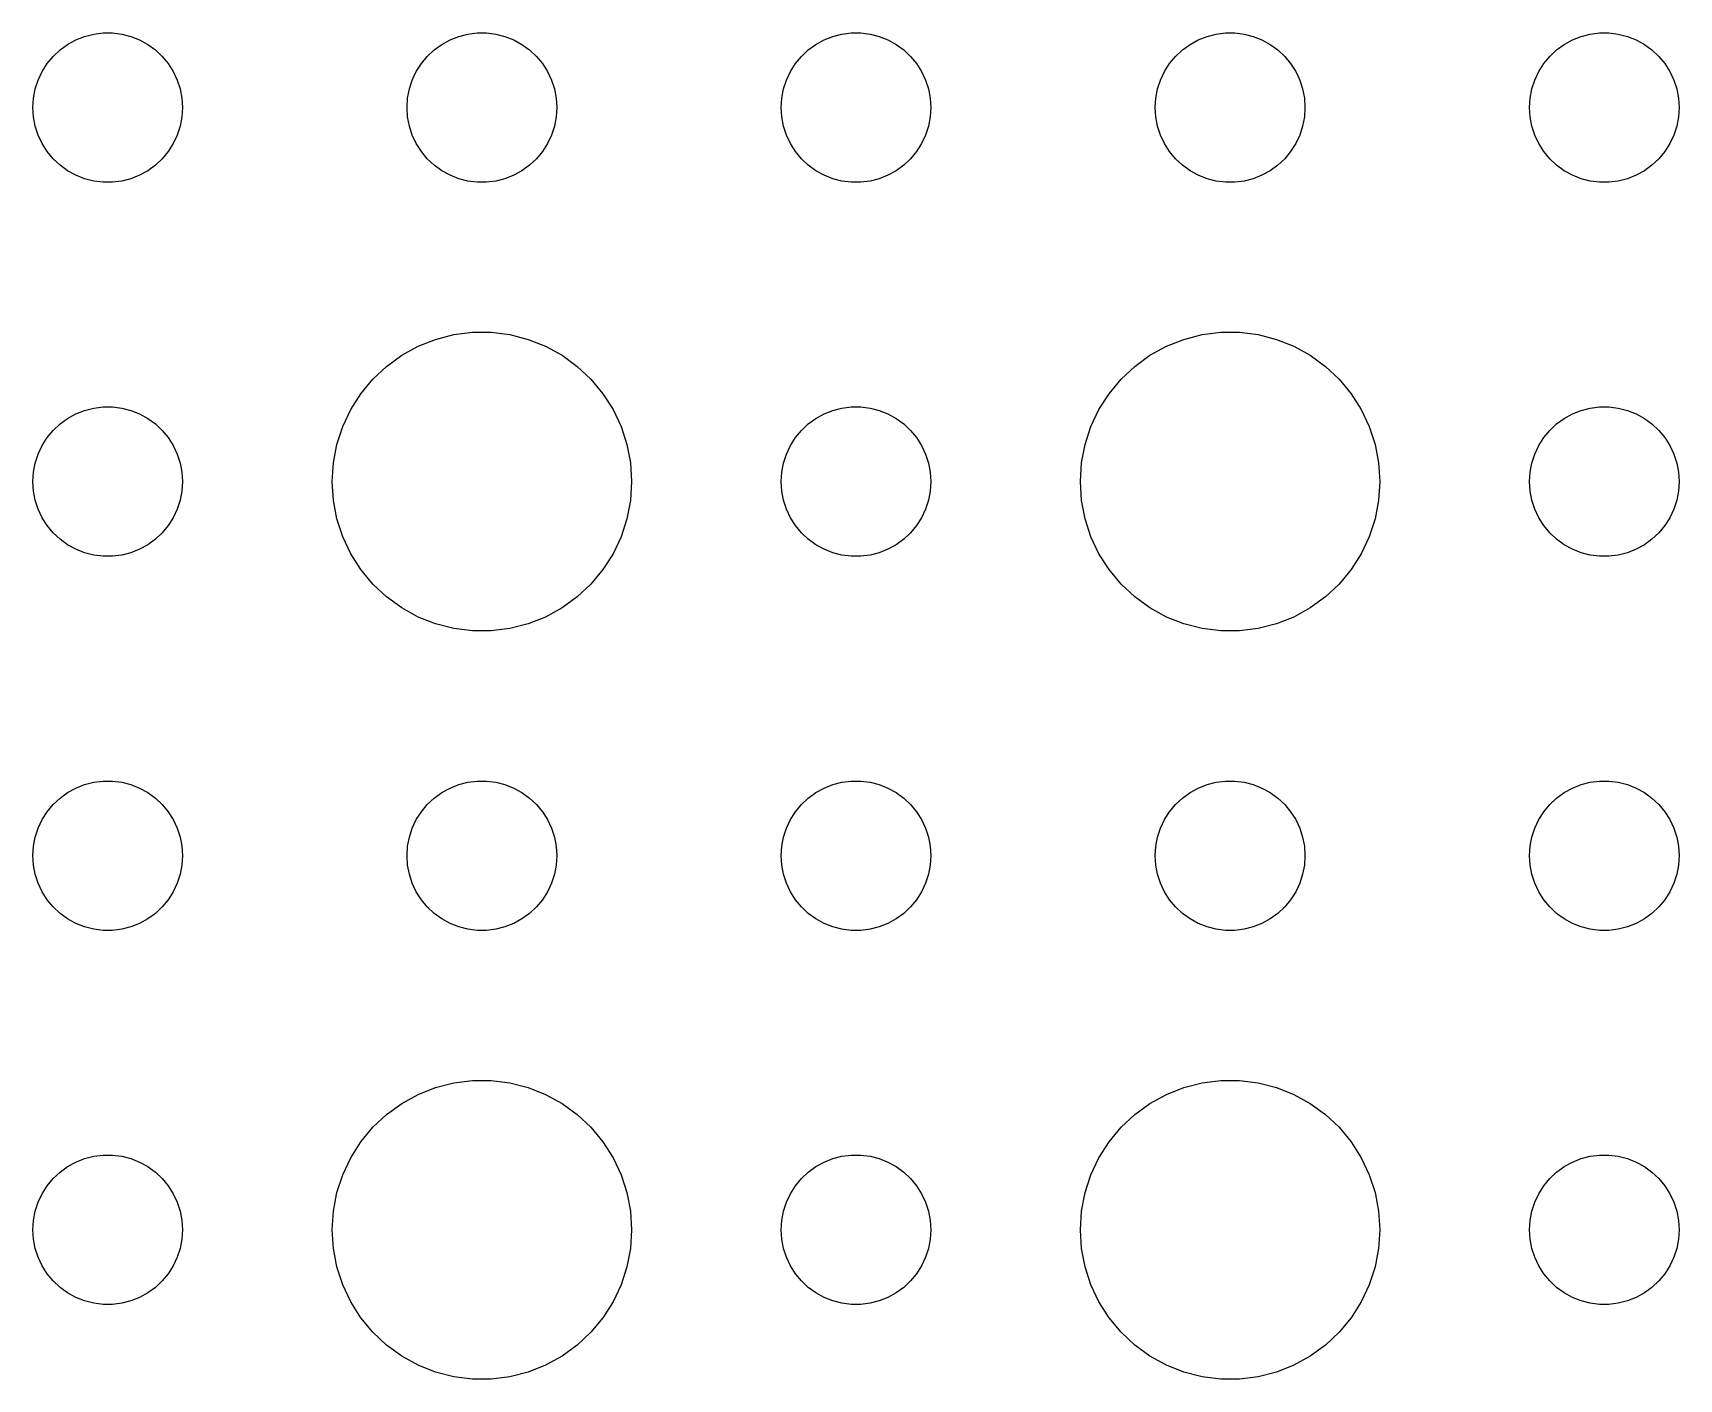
# Model space of a CAD drawing. Header units: metres. Extents: x -150 to 150, y -104 to 104.
# Drawn here: x -76.5 to -43.5, y 19.51 to 46.5 of the extents above; entities that cross this region are included whole.
import ezdxf

# ---------------------------------------------------------------- set-up
doc = ezdxf.new("R2010")
doc.units = ezdxf.units.M

msp = doc.modelspace()

# ---------------------------------------------------------------- linework, layer by layer
for p, q in [((-75.9561, 46.1558), (-75.8037, 46.2665)), ((-75.8037, 46.2665), (-75.6387, 46.3572)), ((-75.6387, 46.3572), (-75.4635, 46.4266)), ((-75.4635, 46.4266), (-75.2811, 46.4734)), ((-75.2811, 46.4734), (-75.0942, 46.497)), ((-75.0942, 46.497), (-74.9058, 46.497)), ((-74.9058, 46.497), (-74.7189, 46.4734)), ((-74.7189, 46.4734), (-74.5365, 46.4266)), ((-74.5365, 46.4266), (-74.3613, 46.3572)), ((-74.3613, 46.3572), (-74.1963, 46.2665)), ((-74.1963, 46.2665), (-74.0439, 46.1558)), ((-68.4561, 46.1558), (-68.3037, 46.2665)), ((-68.3037, 46.2665), (-68.1387, 46.3572)), ((-68.1387, 46.3572), (-67.9635, 46.4266)), ((-67.9635, 46.4266), (-67.7811, 46.4734)), ((-67.7811, 46.4734), (-67.5942, 46.497)), ((-67.5942, 46.497), (-67.4058, 46.497)), ((-67.4058, 46.497), (-67.2189, 46.4734)), ((-67.2189, 46.4734), (-67.0365, 46.4266)), ((-67.0365, 46.4266), (-66.8613, 46.3572)), ((-66.8613, 46.3572), (-66.6963, 46.2665)), ((-66.6963, 46.2665), (-66.5439, 46.1558)), ((-60.9561, 46.1558), (-60.8037, 46.2665)), ((-60.8037, 46.2665), (-60.6387, 46.3572)), ((-60.6387, 46.3572), (-60.4635, 46.4266)), ((-60.4635, 46.4266), (-60.2811, 46.4734)), ((-60.2811, 46.4734), (-60.0942, 46.497)), ((-60.0942, 46.497), (-59.9058, 46.497)), ((-59.9058, 46.497), (-59.7189, 46.4734)), ((-59.7189, 46.4734), (-59.5365, 46.4266)), ((-59.5365, 46.4266), (-59.3613, 46.3572)), ((-59.3613, 46.3572), (-59.1963, 46.2665)), ((-59.1963, 46.2665), (-59.0439, 46.1558)), ((-53.4561, 46.1558), (-53.3037, 46.2665)), ((-53.3037, 46.2665), (-53.1387, 46.3572)), ((-53.1387, 46.3572), (-52.9635, 46.4266)), ((-52.9635, 46.4266), (-52.7811, 46.4734)), ((-52.7811, 46.4734), (-52.5942, 46.497)), ((-52.5942, 46.497), (-52.4058, 46.497)), ((-52.4058, 46.497), (-52.2189, 46.4734)), ((-52.2189, 46.4734), (-52.0365, 46.4266)), ((-52.0365, 46.4266), (-51.8613, 46.3572)), ((-51.8613, 46.3572), (-51.6963, 46.2665)), ((-51.6963, 46.2665), (-51.5439, 46.1558)), ((-45.9561, 46.1558), (-45.8037, 46.2665)), ((-45.8037, 46.2665), (-45.6387, 46.3572)), ((-45.6387, 46.3572), (-45.4635, 46.4266)), ((-45.4635, 46.4266), (-45.2811, 46.4734)), ((-45.2811, 46.4734), (-45.0942, 46.497)), ((-45.0942, 46.497), (-44.9058, 46.497)), ((-44.9058, 46.497), (-44.7189, 46.4734)), ((-44.7189, 46.4734), (-44.5365, 46.4266)), ((-44.5365, 46.4266), (-44.3613, 46.3572)), ((-44.3613, 46.3572), (-44.1963, 46.2665)), ((-44.1963, 46.2665), (-44.0439, 46.1558)), ((-76.3145, 45.7226), (-76.2135, 45.8817)), ((-76.2135, 45.8817), (-76.0934, 46.0268)), ((-76.0934, 46.0268), (-75.9561, 46.1558)), ((-74.0439, 46.1558), (-73.9065, 46.0268)), ((-73.9065, 46.0268), (-73.7865, 45.8817)), ((-73.7865, 45.8817), (-73.6855, 45.7226)), ((-68.8145, 45.7226), (-68.7135, 45.8817)), ((-68.7135, 45.8817), (-68.5934, 46.0268)), ((-68.5934, 46.0268), (-68.4561, 46.1558)), ((-66.5439, 46.1558), (-66.4065, 46.0268)), ((-66.4065, 46.0268), (-66.2865, 45.8817)), ((-66.2865, 45.8817), (-66.1855, 45.7226)), ((-61.3145, 45.7226), (-61.2135, 45.8817)), ((-61.2135, 45.8817), (-61.0934, 46.0268)), ((-61.0934, 46.0268), (-60.9561, 46.1558)), ((-59.0439, 46.1558), (-58.9065, 46.0268)), ((-58.9065, 46.0268), (-58.7865, 45.8817)), ((-58.7865, 45.8817), (-58.6855, 45.7226)), ((-53.8145, 45.7226), (-53.7135, 45.8817)), ((-53.7135, 45.8817), (-53.5934, 46.0268)), ((-53.5934, 46.0268), (-53.4561, 46.1558)), ((-51.5439, 46.1558), (-51.4065, 46.0268)), ((-51.4065, 46.0268), (-51.2865, 45.8817)), ((-51.2865, 45.8817), (-51.1855, 45.7226)), ((-46.3145, 45.7226), (-46.2135, 45.8817)), ((-46.2135, 45.8817), (-46.0934, 46.0268)), ((-46.0934, 46.0268), (-45.9561, 46.1558)), ((-44.0439, 46.1558), (-43.9065, 46.0268)), ((-43.9065, 46.0268), (-43.7865, 45.8817)), ((-43.7865, 45.8817), (-43.6855, 45.7226)), ((-76.4529, 45.373), (-76.3947, 45.5522)), ((-76.3947, 45.5522), (-76.3145, 45.7226)), ((-73.6855, 45.7226), (-73.6053, 45.5522)), ((-73.6053, 45.5522), (-73.5471, 45.373)), ((-68.9529, 45.373), (-68.8947, 45.5522)), ((-68.8947, 45.5522), (-68.8145, 45.7226)), ((-66.1855, 45.7226), (-66.1053, 45.5522)), ((-66.1053, 45.5522), (-66.0471, 45.373)), ((-61.4529, 45.373), (-61.3947, 45.5522)), ((-61.3947, 45.5522), (-61.3145, 45.7226)), ((-58.6855, 45.7226), (-58.6053, 45.5522)), ((-58.6053, 45.5522), (-58.5471, 45.373)), ((-53.9529, 45.373), (-53.8947, 45.5522)), ((-53.8947, 45.5522), (-53.8145, 45.7226)), ((-51.1855, 45.7226), (-51.1053, 45.5522)), ((-51.1053, 45.5522), (-51.0471, 45.373)), ((-46.4529, 45.373), (-46.3947, 45.5522)), ((-46.3947, 45.5522), (-46.3145, 45.7226)), ((-43.6855, 45.7226), (-43.6053, 45.5522)), ((-43.6053, 45.5522), (-43.5471, 45.373)), ((-76.4882, 45.188), (-76.4529, 45.373)), ((-73.5471, 45.373), (-73.5118, 45.188)), ((-68.9882, 45.188), (-68.9529, 45.373)), ((-66.0471, 45.373), (-66.0118, 45.188)), ((-61.4882, 45.188), (-61.4529, 45.373)), ((-58.5471, 45.373), (-58.5118, 45.188)), ((-53.9882, 45.188), (-53.9529, 45.373)), ((-51.0471, 45.373), (-51.0118, 45.188)), ((-46.4882, 45.188), (-46.4529, 45.373)), ((-43.5471, 45.373), (-43.5118, 45.188)), ((-76.5, 45), (-76.4882, 45.188)), ((-76.4882, 44.812), (-76.5, 45)), ((-73.5118, 45.188), (-73.5, 45)), ((-73.5, 45), (-73.5118, 44.812)), ((-69, 45), (-68.9882, 45.188)), ((-68.9882, 44.812), (-69, 45)), ((-66.0118, 45.188), (-66, 45)), ((-66, 45), (-66.0118, 44.812)), ((-61.5, 45), (-61.4882, 45.188)), ((-61.4882, 44.812), (-61.5, 45)), ((-58.5118, 45.188), (-58.5, 45)), ((-58.5, 45), (-58.5118, 44.812)), ((-54, 45), (-53.9882, 45.188)), ((-53.9882, 44.812), (-54, 45)), ((-51.0118, 45.188), (-51, 45)), ((-51, 45), (-51.0118, 44.812)), ((-46.5, 45), (-46.4882, 45.188)), ((-46.4882, 44.812), (-46.5, 45)), ((-43.5118, 45.188), (-43.5, 45)), ((-43.5, 45), (-43.5118, 44.812)), ((-76.4529, 44.627), (-76.4882, 44.812)), ((-76.3947, 44.4478), (-76.4529, 44.627)), ((-73.5471, 44.627), (-73.6053, 44.4478)), ((-73.5118, 44.812), (-73.5471, 44.627)), ((-68.9529, 44.627), (-68.9882, 44.812)), ((-68.8947, 44.4478), (-68.9529, 44.627)), ((-66.0471, 44.627), (-66.1053, 44.4478)), ((-66.0118, 44.812), (-66.0471, 44.627)), ((-61.4529, 44.627), (-61.4882, 44.812)), ((-61.3947, 44.4478), (-61.4529, 44.627)), ((-58.5471, 44.627), (-58.6053, 44.4478)), ((-58.5118, 44.812), (-58.5471, 44.627)), ((-53.9529, 44.627), (-53.9882, 44.812)), ((-53.8947, 44.4478), (-53.9529, 44.627)), ((-51.0471, 44.627), (-51.1053, 44.4478)), ((-51.0118, 44.812), (-51.0471, 44.627)), ((-46.4529, 44.627), (-46.4882, 44.812)), ((-46.3947, 44.4478), (-46.4529, 44.627)), ((-43.5471, 44.627), (-43.6053, 44.4478)), ((-43.5118, 44.812), (-43.5471, 44.627)), ((-76.3145, 44.2774), (-76.3947, 44.4478)), ((-76.2135, 44.1183), (-76.3145, 44.2774)), ((-73.6855, 44.2774), (-73.7865, 44.1183)), ((-73.6053, 44.4478), (-73.6855, 44.2774)), ((-68.8145, 44.2774), (-68.8947, 44.4478)), ((-68.7135, 44.1183), (-68.8145, 44.2774)), ((-66.1855, 44.2774), (-66.2865, 44.1183)), ((-66.1053, 44.4478), (-66.1855, 44.2774)), ((-61.3145, 44.2774), (-61.3947, 44.4478)), ((-61.2135, 44.1183), (-61.3145, 44.2774)), ((-58.6855, 44.2774), (-58.7865, 44.1183)), ((-58.6053, 44.4478), (-58.6855, 44.2774)), ((-53.8145, 44.2774), (-53.8947, 44.4478)), ((-53.7135, 44.1183), (-53.8145, 44.2774)), ((-51.1855, 44.2774), (-51.2865, 44.1183)), ((-51.1053, 44.4478), (-51.1855, 44.2774)), ((-46.3145, 44.2774), (-46.3947, 44.4478)), ((-46.2135, 44.1183), (-46.3145, 44.2774)), ((-43.6855, 44.2774), (-43.7865, 44.1183)), ((-43.6053, 44.4478), (-43.6855, 44.2774)), ((-76.0934, 43.9732), (-76.2135, 44.1183)), ((-75.9561, 43.8442), (-76.0934, 43.9732)), ((-73.9065, 43.9732), (-74.0439, 43.8442)), ((-73.7865, 44.1183), (-73.9065, 43.9732)), ((-68.5934, 43.9732), (-68.7135, 44.1183)), ((-68.4561, 43.8442), (-68.5934, 43.9732)), ((-66.4065, 43.9732), (-66.5439, 43.8442)), ((-66.2865, 44.1183), (-66.4065, 43.9732)), ((-61.0934, 43.9732), (-61.2135, 44.1183)), ((-60.9561, 43.8442), (-61.0934, 43.9732)), ((-58.9065, 43.9732), (-59.0439, 43.8442)), ((-58.7865, 44.1183), (-58.9065, 43.9732)), ((-53.5934, 43.9732), (-53.7135, 44.1183)), ((-53.4561, 43.8442), (-53.5934, 43.9732)), ((-51.4065, 43.9732), (-51.5439, 43.8442)), ((-51.2865, 44.1183), (-51.4065, 43.9732)), ((-46.0934, 43.9732), (-46.2135, 44.1183)), ((-45.9561, 43.8442), (-46.0934, 43.9732)), ((-43.9065, 43.9732), (-44.0439, 43.8442)), ((-43.7865, 44.1183), (-43.9065, 43.9732)), ((-75.8037, 43.7335), (-75.9561, 43.8442)), ((-75.6387, 43.6428), (-75.8037, 43.7335)), ((-75.4635, 43.5734), (-75.6387, 43.6428)), ((-75.2811, 43.5266), (-75.4635, 43.5734)), ((-74.5365, 43.5734), (-74.7189, 43.5266)), ((-74.3613, 43.6428), (-74.5365, 43.5734)), ((-74.1963, 43.7335), (-74.3613, 43.6428)), ((-74.0439, 43.8442), (-74.1963, 43.7335)), ((-68.3037, 43.7335), (-68.4561, 43.8442)), ((-68.1387, 43.6428), (-68.3037, 43.7335)), ((-67.9635, 43.5734), (-68.1387, 43.6428)), ((-67.7811, 43.5266), (-67.9635, 43.5734)), ((-67.0365, 43.5734), (-67.2189, 43.5266)), ((-66.8613, 43.6428), (-67.0365, 43.5734)), ((-66.6963, 43.7335), (-66.8613, 43.6428)), ((-66.5439, 43.8442), (-66.6963, 43.7335)), ((-60.8037, 43.7335), (-60.9561, 43.8442)), ((-60.6387, 43.6428), (-60.8037, 43.7335)), ((-60.4635, 43.5734), (-60.6387, 43.6428)), ((-60.2811, 43.5266), (-60.4635, 43.5734)), ((-59.5365, 43.5734), (-59.7189, 43.5266)), ((-59.3613, 43.6428), (-59.5365, 43.5734)), ((-59.1963, 43.7335), (-59.3613, 43.6428)), ((-59.0439, 43.8442), (-59.1963, 43.7335)), ((-53.3037, 43.7335), (-53.4561, 43.8442)), ((-53.1387, 43.6428), (-53.3037, 43.7335)), ((-52.9635, 43.5734), (-53.1387, 43.6428)), ((-52.7811, 43.5266), (-52.9635, 43.5734)), ((-52.0365, 43.5734), (-52.2189, 43.5266)), ((-51.8613, 43.6428), (-52.0365, 43.5734)), ((-51.6963, 43.7335), (-51.8613, 43.6428)), ((-51.5439, 43.8442), (-51.6963, 43.7335)), ((-45.8037, 43.7335), (-45.9561, 43.8442)), ((-45.6387, 43.6428), (-45.8037, 43.7335)), ((-45.4635, 43.5734), (-45.6387, 43.6428)), ((-45.2811, 43.5266), (-45.4635, 43.5734)), ((-44.5365, 43.5734), (-44.7189, 43.5266)), ((-44.3613, 43.6428), (-44.5365, 43.5734)), ((-44.1963, 43.7335), (-44.3613, 43.6428)), ((-44.0439, 43.8442), (-44.1963, 43.7335)), ((-75.0942, 43.503), (-75.2811, 43.5266)), ((-74.9058, 43.503), (-75.0942, 43.503)), ((-74.7189, 43.5266), (-74.9058, 43.503)), ((-67.5942, 43.503), (-67.7811, 43.5266)), ((-67.4058, 43.503), (-67.5942, 43.503)), ((-67.2189, 43.5266), (-67.4058, 43.503)), ((-60.0942, 43.503), (-60.2811, 43.5266)), ((-59.9058, 43.503), (-60.0942, 43.503)), ((-59.7189, 43.5266), (-59.9058, 43.503)), ((-52.5942, 43.503), (-52.7811, 43.5266)), ((-52.4058, 43.503), (-52.5942, 43.503)), ((-52.2189, 43.5266), (-52.4058, 43.503)), ((-45.0942, 43.503), (-45.2811, 43.5266)), ((-44.9058, 43.503), (-45.0942, 43.503)), ((-44.7189, 43.5266), (-44.9058, 43.503)), ((-68.7773, 40.2145), (-68.427, 40.3532)), ((-68.427, 40.3532), (-68.0621, 40.4469)), ((-68.0621, 40.4469), (-67.6884, 40.4941)), ((-67.6884, 40.4941), (-67.3116, 40.4941)), ((-67.3116, 40.4941), (-66.9379, 40.4469)), ((-66.9379, 40.4469), (-66.573, 40.3532)), ((-66.573, 40.3532), (-66.2227, 40.2145)), ((-53.7773, 40.2145), (-53.427, 40.3532)), ((-53.427, 40.3532), (-53.0621, 40.4469)), ((-53.0621, 40.4469), (-52.6884, 40.4941)), ((-52.6884, 40.4941), (-52.3116, 40.4941)), ((-52.3116, 40.4941), (-51.9379, 40.4469)), ((-51.9379, 40.4469), (-51.5729, 40.3532)), ((-51.5729, 40.3532), (-51.2227, 40.2145)), ((-69.4123, 39.8115), (-69.1075, 40.033)), ((-69.1075, 40.033), (-68.7773, 40.2145)), ((-66.2227, 40.2145), (-65.8925, 40.033)), ((-65.8925, 40.033), (-65.5877, 39.8115)), ((-54.4123, 39.8115), (-54.1075, 40.033)), ((-54.1075, 40.033), (-53.7773, 40.2145)), ((-51.2227, 40.2145), (-50.8925, 40.033)), ((-50.8925, 40.033), (-50.5877, 39.8115)), ((-69.6869, 39.5536), (-69.4123, 39.8115)), ((-65.5877, 39.8115), (-65.3131, 39.5536)), ((-54.6869, 39.5536), (-54.4123, 39.8115)), ((-50.5877, 39.8115), (-50.3131, 39.5536)), ((-69.927, 39.2634), (-69.6869, 39.5536)), ((-65.3131, 39.5536), (-65.073, 39.2634)), ((-54.927, 39.2634), (-54.6869, 39.5536)), ((-50.3131, 39.5536), (-50.0729, 39.2634)), ((-75.4635, 38.9266), (-75.2811, 38.9734)), ((-75.2811, 38.9734), (-75.0942, 38.997)), ((-75.0942, 38.997), (-74.9058, 38.997)), ((-74.9058, 38.997), (-74.7189, 38.9734)), ((-74.7189, 38.9734), (-74.5365, 38.9266)), ((-70.2893, 38.6044), (-70.1289, 38.9453)), ((-70.1289, 38.9453), (-69.927, 39.2634)), ((-65.073, 39.2634), (-64.8711, 38.9453)), ((-64.8711, 38.9453), (-64.7107, 38.6044)), ((-60.4635, 38.9266), (-60.2811, 38.9734)), ((-60.2811, 38.9734), (-60.0942, 38.997)), ((-60.0942, 38.997), (-59.9058, 38.997)), ((-59.9058, 38.997), (-59.7189, 38.9734)), ((-59.7189, 38.9734), (-59.5365, 38.9266)), ((-55.2893, 38.6044), (-55.1289, 38.9453)), ((-55.1289, 38.9453), (-54.927, 39.2634)), ((-50.0729, 39.2634), (-49.8711, 38.9453)), ((-49.8711, 38.9453), (-49.7107, 38.6044)), ((-45.4635, 38.9266), (-45.2811, 38.9734)), ((-45.2811, 38.9734), (-45.0942, 38.997)), ((-45.0942, 38.997), (-44.9058, 38.997)), ((-44.9058, 38.997), (-44.7189, 38.9734)), ((-44.7189, 38.9734), (-44.5365, 38.9266)), ((-76.0934, 38.5268), (-75.9561, 38.6558)), ((-75.9561, 38.6558), (-75.8037, 38.7665)), ((-75.8037, 38.7665), (-75.6387, 38.8572)), ((-75.6387, 38.8572), (-75.4635, 38.9266)), ((-74.5365, 38.9266), (-74.3613, 38.8572)), ((-74.3613, 38.8572), (-74.1963, 38.7665)), ((-74.1963, 38.7665), (-74.0439, 38.6558)), ((-74.0439, 38.6558), (-73.9065, 38.5268)), ((-61.0934, 38.5268), (-60.9561, 38.6558)), ((-60.9561, 38.6558), (-60.8037, 38.7665)), ((-60.8037, 38.7665), (-60.6387, 38.8572)), ((-60.6387, 38.8572), (-60.4635, 38.9266)), ((-59.5365, 38.9266), (-59.3613, 38.8572)), ((-59.3613, 38.8572), (-59.1963, 38.7665)), ((-59.1963, 38.7665), (-59.0439, 38.6558)), ((-59.0439, 38.6558), (-58.9065, 38.5268)), ((-46.0934, 38.5268), (-45.9561, 38.6558)), ((-45.9561, 38.6558), (-45.8037, 38.7665)), ((-45.8037, 38.7665), (-45.6387, 38.8572)), ((-45.6387, 38.8572), (-45.4635, 38.9266)), ((-44.5365, 38.9266), (-44.3613, 38.8572)), ((-44.3613, 38.8572), (-44.1963, 38.7665)), ((-44.1963, 38.7665), (-44.0439, 38.6558)), ((-44.0439, 38.6558), (-43.9065, 38.5268)), ((-76.3145, 38.2226), (-76.2135, 38.3817)), ((-76.2135, 38.3817), (-76.0934, 38.5268)), ((-73.9065, 38.5268), (-73.7865, 38.3817)), ((-73.7865, 38.3817), (-73.6855, 38.2226)), ((-70.4057, 38.2461), (-70.2893, 38.6044)), ((-64.7107, 38.6044), (-64.5943, 38.2461)), ((-61.3145, 38.2226), (-61.2135, 38.3817)), ((-61.2135, 38.3817), (-61.0934, 38.5268)), ((-58.9065, 38.5268), (-58.7865, 38.3817)), ((-58.7865, 38.3817), (-58.6855, 38.2226)), ((-55.4057, 38.2461), (-55.2893, 38.6044)), ((-49.7107, 38.6044), (-49.5942, 38.2461)), ((-46.3145, 38.2226), (-46.2135, 38.3817)), ((-46.2135, 38.3817), (-46.0934, 38.5268)), ((-43.9065, 38.5268), (-43.7865, 38.3817)), ((-43.7865, 38.3817), (-43.6855, 38.2226)), ((-76.4529, 37.873), (-76.3947, 38.0522)), ((-76.3947, 38.0522), (-76.3145, 38.2226)), ((-73.6855, 38.2226), (-73.6053, 38.0522)), ((-73.6053, 38.0522), (-73.5471, 37.873)), ((-70.4763, 37.876), (-70.4057, 38.2461)), ((-64.5943, 38.2461), (-64.5237, 37.876)), ((-61.4529, 37.873), (-61.3947, 38.0522)), ((-61.3947, 38.0522), (-61.3145, 38.2226)), ((-58.6855, 38.2226), (-58.6053, 38.0522)), ((-58.6053, 38.0522), (-58.5471, 37.873)), ((-55.4763, 37.876), (-55.4057, 38.2461)), ((-49.5942, 38.2461), (-49.5237, 37.876)), ((-46.4529, 37.873), (-46.3947, 38.0522)), ((-46.3947, 38.0522), (-46.3145, 38.2226)), ((-43.6855, 38.2226), (-43.6053, 38.0522)), ((-43.6053, 38.0522), (-43.5471, 37.873)), ((-76.5, 37.5), (-76.4882, 37.688)), ((-76.4882, 37.688), (-76.4529, 37.873)), ((-73.5471, 37.873), (-73.5118, 37.688)), ((-73.5118, 37.688), (-73.5, 37.5)), ((-70.5, 37.5), (-70.4763, 37.876)), ((-64.5237, 37.876), (-64.5, 37.5)), ((-61.5, 37.5), (-61.4882, 37.688)), ((-61.4882, 37.688), (-61.4529, 37.873)), ((-58.5471, 37.873), (-58.5118, 37.688)), ((-58.5118, 37.688), (-58.5, 37.5)), ((-55.5, 37.5), (-55.4763, 37.876)), ((-49.5237, 37.876), (-49.5, 37.5)), ((-46.5, 37.5), (-46.4882, 37.688)), ((-46.4882, 37.688), (-46.4529, 37.873)), ((-43.5471, 37.873), (-43.5118, 37.688)), ((-43.5118, 37.688), (-43.5, 37.5)), ((-76.4882, 37.312), (-76.5, 37.5)), ((-76.4529, 37.127), (-76.4882, 37.312)), ((-73.5118, 37.312), (-73.5471, 37.127)), ((-73.5, 37.5), (-73.5118, 37.312)), ((-70.4763, 37.124), (-70.5, 37.5)), ((-64.5, 37.5), (-64.5237, 37.124)), ((-61.4882, 37.312), (-61.5, 37.5)), ((-61.4529, 37.127), (-61.4882, 37.312)), ((-58.5118, 37.312), (-58.5471, 37.127)), ((-58.5, 37.5), (-58.5118, 37.312)), ((-55.4763, 37.124), (-55.5, 37.5)), ((-49.5, 37.5), (-49.5237, 37.124)), ((-46.4882, 37.312), (-46.5, 37.5)), ((-46.4529, 37.127), (-46.4882, 37.312)), ((-43.5118, 37.312), (-43.5471, 37.127)), ((-43.5, 37.5), (-43.5118, 37.312)), ((-76.3947, 36.9478), (-76.4529, 37.127)), ((-73.5471, 37.127), (-73.6053, 36.9478)), ((-70.4057, 36.7539), (-70.4763, 37.124)), ((-64.5237, 37.124), (-64.5943, 36.7539)), ((-61.3947, 36.9478), (-61.4529, 37.127)), ((-58.5471, 37.127), (-58.6053, 36.9478)), ((-55.4057, 36.7539), (-55.4763, 37.124)), ((-49.5237, 37.124), (-49.5942, 36.7539)), ((-46.3947, 36.9478), (-46.4529, 37.127)), ((-43.5471, 37.127), (-43.6053, 36.9478)), ((-76.3145, 36.7774), (-76.3947, 36.9478)), ((-76.2135, 36.6183), (-76.3145, 36.7774)), ((-73.6855, 36.7774), (-73.7865, 36.6183)), ((-73.6053, 36.9478), (-73.6855, 36.7774)), ((-70.2893, 36.3956), (-70.4057, 36.7539)), ((-64.5943, 36.7539), (-64.7107, 36.3956)), ((-61.3145, 36.7774), (-61.3947, 36.9478)), ((-61.2135, 36.6183), (-61.3145, 36.7774)), ((-58.6855, 36.7774), (-58.7865, 36.6183)), ((-58.6053, 36.9478), (-58.6855, 36.7774)), ((-55.2893, 36.3956), (-55.4057, 36.7539)), ((-49.5942, 36.7539), (-49.7107, 36.3956)), ((-46.3145, 36.7774), (-46.3947, 36.9478)), ((-46.2135, 36.6183), (-46.3145, 36.7774)), ((-43.6855, 36.7774), (-43.7865, 36.6183)), ((-43.6053, 36.9478), (-43.6855, 36.7774)), ((-76.0934, 36.4732), (-76.2135, 36.6183)), ((-75.9561, 36.3442), (-76.0934, 36.4732)), ((-75.8037, 36.2335), (-75.9561, 36.3442)), ((-74.0439, 36.3442), (-74.1963, 36.2335)), ((-73.9065, 36.4732), (-74.0439, 36.3442)), ((-73.7865, 36.6183), (-73.9065, 36.4732)), ((-70.1289, 36.0547), (-70.2893, 36.3956)), ((-64.7107, 36.3956), (-64.8711, 36.0547)), ((-61.0934, 36.4732), (-61.2135, 36.6183)), ((-60.9561, 36.3442), (-61.0934, 36.4732)), ((-60.8037, 36.2335), (-60.9561, 36.3442)), ((-59.0439, 36.3442), (-59.1963, 36.2335)), ((-58.9065, 36.4732), (-59.0439, 36.3442)), ((-58.7865, 36.6183), (-58.9065, 36.4732)), ((-55.1289, 36.0547), (-55.2893, 36.3956)), ((-49.7107, 36.3956), (-49.8711, 36.0547)), ((-46.0934, 36.4732), (-46.2135, 36.6183)), ((-45.9561, 36.3442), (-46.0934, 36.4732)), ((-45.8037, 36.2335), (-45.9561, 36.3442)), ((-44.0439, 36.3442), (-44.1963, 36.2335)), ((-43.9065, 36.4732), (-44.0439, 36.3442)), ((-43.7865, 36.6183), (-43.9065, 36.4732)), ((-75.6387, 36.1428), (-75.8037, 36.2335)), ((-75.4635, 36.0734), (-75.6387, 36.1428)), ((-75.2811, 36.0266), (-75.4635, 36.0734)), ((-75.0942, 36.003), (-75.2811, 36.0266)), ((-74.9058, 36.003), (-75.0942, 36.003)), ((-74.7189, 36.0266), (-74.9058, 36.003)), ((-74.5365, 36.0734), (-74.7189, 36.0266)), ((-74.3613, 36.1428), (-74.5365, 36.0734)), ((-74.1963, 36.2335), (-74.3613, 36.1428)), ((-69.927, 35.7366), (-70.1289, 36.0547)), ((-64.8711, 36.0547), (-65.073, 35.7366)), ((-60.6387, 36.1428), (-60.8037, 36.2335)), ((-60.4635, 36.0734), (-60.6387, 36.1428)), ((-60.2811, 36.0266), (-60.4635, 36.0734)), ((-60.0942, 36.003), (-60.2811, 36.0266)), ((-59.9058, 36.003), (-60.0942, 36.003)), ((-59.7189, 36.0266), (-59.9058, 36.003)), ((-59.5365, 36.0734), (-59.7189, 36.0266)), ((-59.3613, 36.1428), (-59.5365, 36.0734)), ((-59.1963, 36.2335), (-59.3613, 36.1428)), ((-54.927, 35.7366), (-55.1289, 36.0547)), ((-49.8711, 36.0547), (-50.0729, 35.7366)), ((-45.6387, 36.1428), (-45.8037, 36.2335)), ((-45.4635, 36.0734), (-45.6387, 36.1428)), ((-45.2811, 36.0266), (-45.4635, 36.0734)), ((-45.0942, 36.003), (-45.2811, 36.0266)), ((-44.9058, 36.003), (-45.0942, 36.003)), ((-44.7189, 36.0266), (-44.9058, 36.003)), ((-44.5365, 36.0734), (-44.7189, 36.0266)), ((-44.3613, 36.1428), (-44.5365, 36.0734)), ((-44.1963, 36.2335), (-44.3613, 36.1428)), ((-69.6869, 35.4464), (-69.927, 35.7366)), ((-65.073, 35.7366), (-65.3131, 35.4464)), ((-54.6869, 35.4464), (-54.927, 35.7366)), ((-50.0729, 35.7366), (-50.3131, 35.4464)), ((-69.4123, 35.1885), (-69.6869, 35.4464)), ((-65.3131, 35.4464), (-65.5877, 35.1885)), ((-54.4123, 35.1885), (-54.6869, 35.4464)), ((-50.3131, 35.4464), (-50.5877, 35.1885)), ((-69.1075, 34.967), (-69.4123, 35.1885)), ((-65.5877, 35.1885), (-65.8925, 34.967)), ((-54.1075, 34.967), (-54.4123, 35.1885)), ((-50.5877, 35.1885), (-50.8925, 34.967)), ((-68.7773, 34.7855), (-69.1075, 34.967)), ((-68.427, 34.6468), (-68.7773, 34.7855)), ((-66.2227, 34.7855), (-66.573, 34.6468)), ((-65.8925, 34.967), (-66.2227, 34.7855)), ((-53.7773, 34.7855), (-54.1075, 34.967)), ((-53.427, 34.6468), (-53.7773, 34.7855)), ((-51.2227, 34.7855), (-51.5729, 34.6468)), ((-50.8925, 34.967), (-51.2227, 34.7855)), ((-68.0621, 34.5531), (-68.427, 34.6468)), ((-67.6884, 34.5059), (-68.0621, 34.5531)), ((-67.3116, 34.5059), (-67.6884, 34.5059)), ((-66.9379, 34.5531), (-67.3116, 34.5059)), ((-66.573, 34.6468), (-66.9379, 34.5531)), ((-53.0621, 34.5531), (-53.427, 34.6468)), ((-52.6884, 34.5059), (-53.0621, 34.5531)), ((-52.3116, 34.5059), (-52.6884, 34.5059)), ((-51.9379, 34.5531), (-52.3116, 34.5059)), ((-51.5729, 34.6468), (-51.9379, 34.5531)), ((-75.8037, 31.2665), (-75.6387, 31.3572)), ((-75.6387, 31.3572), (-75.4635, 31.4266)), ((-75.4635, 31.4266), (-75.2811, 31.4734)), ((-75.2811, 31.4734), (-75.0942, 31.497)), ((-75.0942, 31.497), (-74.9058, 31.497)), ((-74.9058, 31.497), (-74.7189, 31.4734)), ((-74.7189, 31.4734), (-74.5365, 31.4266)), ((-74.5365, 31.4266), (-74.3613, 31.3572)), ((-74.3613, 31.3572), (-74.1963, 31.2665)), ((-68.3037, 31.2665), (-68.1387, 31.3572)), ((-68.1387, 31.3572), (-67.9635, 31.4266)), ((-67.9635, 31.4266), (-67.7811, 31.4734)), ((-67.7811, 31.4734), (-67.5942, 31.497)), ((-67.5942, 31.497), (-67.4058, 31.497)), ((-67.4058, 31.497), (-67.2189, 31.4734)), ((-67.2189, 31.4734), (-67.0365, 31.4266)), ((-67.0365, 31.4266), (-66.8613, 31.3572)), ((-66.8613, 31.3572), (-66.6963, 31.2665)), ((-60.8037, 31.2665), (-60.6387, 31.3572)), ((-60.6387, 31.3572), (-60.4635, 31.4266)), ((-60.4635, 31.4266), (-60.2811, 31.4734)), ((-60.2811, 31.4734), (-60.0942, 31.497)), ((-60.0942, 31.497), (-59.9058, 31.497)), ((-59.9058, 31.497), (-59.7189, 31.4734)), ((-59.7189, 31.4734), (-59.5365, 31.4266)), ((-59.5365, 31.4266), (-59.3613, 31.3572)), ((-59.3613, 31.3572), (-59.1963, 31.2665)), ((-53.3037, 31.2665), (-53.1387, 31.3572)), ((-53.1387, 31.3572), (-52.9635, 31.4266)), ((-52.9635, 31.4266), (-52.7811, 31.4734)), ((-52.7811, 31.4734), (-52.5942, 31.497)), ((-52.5942, 31.497), (-52.4058, 31.497)), ((-52.4058, 31.497), (-52.2189, 31.4734)), ((-52.2189, 31.4734), (-52.0365, 31.4266)), ((-52.0365, 31.4266), (-51.8613, 31.3572)), ((-51.8613, 31.3572), (-51.6963, 31.2665)), ((-45.8037, 31.2665), (-45.6387, 31.3572)), ((-45.6387, 31.3572), (-45.4635, 31.4266)), ((-45.4635, 31.4266), (-45.2811, 31.4734)), ((-45.2811, 31.4734), (-45.0942, 31.497)), ((-45.0942, 31.497), (-44.9058, 31.497)), ((-44.9058, 31.497), (-44.7189, 31.4734)), ((-44.7189, 31.4734), (-44.5365, 31.4266)), ((-44.5365, 31.4266), (-44.3613, 31.3572)), ((-44.3613, 31.3572), (-44.1963, 31.2665)), ((-76.2135, 30.8817), (-76.0934, 31.0268)), ((-76.0934, 31.0268), (-75.9561, 31.1558)), ((-75.9561, 31.1558), (-75.8037, 31.2665)), ((-74.1963, 31.2665), (-74.0439, 31.1558)), ((-74.0439, 31.1558), (-73.9065, 31.0268)), ((-73.9065, 31.0268), (-73.7865, 30.8817)), ((-68.7135, 30.8817), (-68.5934, 31.0268)), ((-68.5934, 31.0268), (-68.4561, 31.1558)), ((-68.4561, 31.1558), (-68.3037, 31.2665)), ((-66.6963, 31.2665), (-66.5439, 31.1558)), ((-66.5439, 31.1558), (-66.4065, 31.0268)), ((-66.4065, 31.0268), (-66.2865, 30.8817)), ((-61.2135, 30.8817), (-61.0934, 31.0268)), ((-61.0934, 31.0268), (-60.9561, 31.1558)), ((-60.9561, 31.1558), (-60.8037, 31.2665)), ((-59.1963, 31.2665), (-59.0439, 31.1558)), ((-59.0439, 31.1558), (-58.9065, 31.0268)), ((-58.9065, 31.0268), (-58.7865, 30.8817)), ((-53.7135, 30.8817), (-53.5934, 31.0268)), ((-53.5934, 31.0268), (-53.4561, 31.1558)), ((-53.4561, 31.1558), (-53.3037, 31.2665)), ((-51.6963, 31.2665), (-51.5439, 31.1558)), ((-51.5439, 31.1558), (-51.4065, 31.0268)), ((-51.4065, 31.0268), (-51.2865, 30.8817)), ((-46.2135, 30.8817), (-46.0934, 31.0268)), ((-46.0934, 31.0268), (-45.9561, 31.1558)), ((-45.9561, 31.1558), (-45.8037, 31.2665)), ((-44.1963, 31.2665), (-44.0439, 31.1558)), ((-44.0439, 31.1558), (-43.9065, 31.0268)), ((-43.9065, 31.0268), (-43.7865, 30.8817)), ((-76.3947, 30.5522), (-76.3145, 30.7226)), ((-76.3145, 30.7226), (-76.2135, 30.8817)), ((-73.7865, 30.8817), (-73.6855, 30.7226)), ((-73.6855, 30.7226), (-73.6053, 30.5522)), ((-68.8947, 30.5522), (-68.8145, 30.7226)), ((-68.8145, 30.7226), (-68.7135, 30.8817)), ((-66.2865, 30.8817), (-66.1855, 30.7226)), ((-66.1855, 30.7226), (-66.1053, 30.5522)), ((-61.3947, 30.5522), (-61.3145, 30.7226)), ((-61.3145, 30.7226), (-61.2135, 30.8817)), ((-58.7865, 30.8817), (-58.6855, 30.7226)), ((-58.6855, 30.7226), (-58.6053, 30.5522)), ((-53.8947, 30.5522), (-53.8145, 30.7226)), ((-53.8145, 30.7226), (-53.7135, 30.8817)), ((-51.2865, 30.8817), (-51.1855, 30.7226)), ((-51.1855, 30.7226), (-51.1053, 30.5522)), ((-46.3947, 30.5522), (-46.3145, 30.7226)), ((-46.3145, 30.7226), (-46.2135, 30.8817)), ((-43.7865, 30.8817), (-43.6855, 30.7226)), ((-43.6855, 30.7226), (-43.6053, 30.5522)), ((-76.4882, 30.188), (-76.4529, 30.373)), ((-76.4529, 30.373), (-76.3947, 30.5522)), ((-73.6053, 30.5522), (-73.5471, 30.373)), ((-73.5471, 30.373), (-73.5118, 30.188)), ((-68.9882, 30.188), (-68.9529, 30.373)), ((-68.9529, 30.373), (-68.8947, 30.5522)), ((-66.1053, 30.5522), (-66.0471, 30.373)), ((-66.0471, 30.373), (-66.0118, 30.188)), ((-61.4882, 30.188), (-61.4529, 30.373)), ((-61.4529, 30.373), (-61.3947, 30.5522)), ((-58.6053, 30.5522), (-58.5471, 30.373)), ((-58.5471, 30.373), (-58.5118, 30.188)), ((-53.9882, 30.188), (-53.9529, 30.373)), ((-53.9529, 30.373), (-53.8947, 30.5522)), ((-51.1053, 30.5522), (-51.0471, 30.373)), ((-51.0471, 30.373), (-51.0118, 30.188)), ((-46.4882, 30.188), (-46.4529, 30.373)), ((-46.4529, 30.373), (-46.3947, 30.5522)), ((-43.6053, 30.5522), (-43.5471, 30.373)), ((-43.5471, 30.373), (-43.5118, 30.188)), ((-76.5, 30), (-76.4882, 30.188)), ((-73.5118, 30.188), (-73.5, 30)), ((-69, 30), (-68.9882, 30.188)), ((-66.0118, 30.188), (-66, 30)), ((-61.5, 30), (-61.4882, 30.188)), ((-58.5118, 30.188), (-58.5, 30)), ((-54, 30), (-53.9882, 30.188)), ((-51.0118, 30.188), (-51, 30)), ((-46.5, 30), (-46.4882, 30.188)), ((-43.5118, 30.188), (-43.5, 30)), ((-76.4882, 29.812), (-76.5, 30)), ((-76.4529, 29.627), (-76.4882, 29.812)), ((-73.5118, 29.812), (-73.5471, 29.627)), ((-73.5, 30), (-73.5118, 29.812)), ((-68.9882, 29.812), (-69, 30)), ((-68.9529, 29.627), (-68.9882, 29.812)), ((-66.0118, 29.812), (-66.0471, 29.627)), ((-66, 30), (-66.0118, 29.812)), ((-61.4882, 29.812), (-61.5, 30)), ((-61.4529, 29.627), (-61.4882, 29.812)), ((-58.5118, 29.812), (-58.5471, 29.627)), ((-58.5, 30), (-58.5118, 29.812)), ((-53.9882, 29.812), (-54, 30)), ((-53.9529, 29.627), (-53.9882, 29.812)), ((-51.0118, 29.812), (-51.0471, 29.627)), ((-51, 30), (-51.0118, 29.812)), ((-46.4882, 29.812), (-46.5, 30)), ((-46.4529, 29.627), (-46.4882, 29.812)), ((-43.5118, 29.812), (-43.5471, 29.627)), ((-43.5, 30), (-43.5118, 29.812)), ((-76.3947, 29.4478), (-76.4529, 29.627)), ((-76.3145, 29.2774), (-76.3947, 29.4478)), ((-73.6053, 29.4478), (-73.6855, 29.2774)), ((-73.5471, 29.627), (-73.6053, 29.4478)), ((-68.8947, 29.4478), (-68.9529, 29.627)), ((-68.8145, 29.2774), (-68.8947, 29.4478)), ((-66.1053, 29.4478), (-66.1855, 29.2774)), ((-66.0471, 29.627), (-66.1053, 29.4478)), ((-61.3947, 29.4478), (-61.4529, 29.627)), ((-61.3145, 29.2774), (-61.3947, 29.4478)), ((-58.6053, 29.4478), (-58.6855, 29.2774)), ((-58.5471, 29.627), (-58.6053, 29.4478)), ((-53.8947, 29.4478), (-53.9529, 29.627)), ((-53.8145, 29.2774), (-53.8947, 29.4478)), ((-51.1053, 29.4478), (-51.1855, 29.2774)), ((-51.0471, 29.627), (-51.1053, 29.4478)), ((-46.3947, 29.4478), (-46.4529, 29.627)), ((-46.3145, 29.2774), (-46.3947, 29.4478)), ((-43.6053, 29.4478), (-43.6855, 29.2774)), ((-43.5471, 29.627), (-43.6053, 29.4478)), ((-76.2135, 29.1183), (-76.3145, 29.2774)), ((-76.0934, 28.9732), (-76.2135, 29.1183)), ((-73.7865, 29.1183), (-73.9065, 28.9732)), ((-73.6855, 29.2774), (-73.7865, 29.1183)), ((-68.7135, 29.1183), (-68.8145, 29.2774)), ((-68.5934, 28.9732), (-68.7135, 29.1183)), ((-66.2865, 29.1183), (-66.4065, 28.9732)), ((-66.1855, 29.2774), (-66.2865, 29.1183)), ((-61.2135, 29.1183), (-61.3145, 29.2774)), ((-61.0934, 28.9732), (-61.2135, 29.1183)), ((-58.7865, 29.1183), (-58.9065, 28.9732)), ((-58.6855, 29.2774), (-58.7865, 29.1183)), ((-53.7135, 29.1183), (-53.8145, 29.2774)), ((-53.5934, 28.9732), (-53.7135, 29.1183)), ((-51.2865, 29.1183), (-51.4065, 28.9732)), ((-51.1855, 29.2774), (-51.2865, 29.1183)), ((-46.2135, 29.1183), (-46.3145, 29.2774)), ((-46.0934, 28.9732), (-46.2135, 29.1183)), ((-43.7865, 29.1183), (-43.9065, 28.9732)), ((-43.6855, 29.2774), (-43.7865, 29.1183)), ((-75.9561, 28.8442), (-76.0934, 28.9732)), ((-75.8037, 28.7335), (-75.9561, 28.8442)), ((-75.6387, 28.6427), (-75.8037, 28.7335)), ((-74.1963, 28.7335), (-74.3613, 28.6427)), ((-74.0439, 28.8442), (-74.1963, 28.7335)), ((-73.9065, 28.9732), (-74.0439, 28.8442)), ((-68.4561, 28.8442), (-68.5934, 28.9732)), ((-68.3037, 28.7335), (-68.4561, 28.8442)), ((-68.1387, 28.6427), (-68.3037, 28.7335)), ((-66.6963, 28.7335), (-66.8613, 28.6427)), ((-66.5439, 28.8442), (-66.6963, 28.7335)), ((-66.4065, 28.9732), (-66.5439, 28.8442)), ((-60.9561, 28.8442), (-61.0934, 28.9732)), ((-60.8037, 28.7335), (-60.9561, 28.8442)), ((-60.6387, 28.6427), (-60.8037, 28.7335)), ((-59.1963, 28.7335), (-59.3613, 28.6427)), ((-59.0439, 28.8442), (-59.1963, 28.7335)), ((-58.9065, 28.9732), (-59.0439, 28.8442)), ((-53.4561, 28.8442), (-53.5934, 28.9732)), ((-53.3037, 28.7335), (-53.4561, 28.8442)), ((-53.1387, 28.6427), (-53.3037, 28.7335)), ((-51.6963, 28.7335), (-51.8613, 28.6427)), ((-51.5439, 28.8442), (-51.6963, 28.7335)), ((-51.4065, 28.9732), (-51.5439, 28.8442)), ((-45.9561, 28.8442), (-46.0934, 28.9732)), ((-45.8037, 28.7335), (-45.9561, 28.8442)), ((-45.6387, 28.6427), (-45.8037, 28.7335)), ((-44.1963, 28.7335), (-44.3613, 28.6427)), ((-44.0439, 28.8442), (-44.1963, 28.7335)), ((-43.9065, 28.9732), (-44.0439, 28.8442)), ((-75.4635, 28.5734), (-75.6387, 28.6427)), ((-75.2811, 28.5266), (-75.4635, 28.5734)), ((-75.0942, 28.503), (-75.2811, 28.5266)), ((-74.9058, 28.503), (-75.0942, 28.503)), ((-74.7189, 28.5266), (-74.9058, 28.503)), ((-74.5365, 28.5734), (-74.7189, 28.5266)), ((-74.3613, 28.6427), (-74.5365, 28.5734)), ((-67.9635, 28.5734), (-68.1387, 28.6427)), ((-67.7811, 28.5266), (-67.9635, 28.5734)), ((-67.5942, 28.503), (-67.7811, 28.5266)), ((-67.4058, 28.503), (-67.5942, 28.503)), ((-67.2189, 28.5266), (-67.4058, 28.503)), ((-67.0365, 28.5734), (-67.2189, 28.5266)), ((-66.8613, 28.6427), (-67.0365, 28.5734)), ((-60.4635, 28.5734), (-60.6387, 28.6427)), ((-60.2811, 28.5266), (-60.4635, 28.5734)), ((-60.0942, 28.503), (-60.2811, 28.5266)), ((-59.9058, 28.503), (-60.0942, 28.503)), ((-59.7189, 28.5266), (-59.9058, 28.503)), ((-59.5365, 28.5734), (-59.7189, 28.5266)), ((-59.3613, 28.6427), (-59.5365, 28.5734)), ((-52.9635, 28.5734), (-53.1387, 28.6427)), ((-52.7811, 28.5266), (-52.9635, 28.5734)), ((-52.5942, 28.503), (-52.7811, 28.5266)), ((-52.4058, 28.503), (-52.5942, 28.503)), ((-52.2189, 28.5266), (-52.4058, 28.503)), ((-52.0365, 28.5734), (-52.2189, 28.5266)), ((-51.8613, 28.6427), (-52.0365, 28.5734)), ((-45.4635, 28.5734), (-45.6387, 28.6427)), ((-45.2811, 28.5266), (-45.4635, 28.5734)), ((-45.0942, 28.503), (-45.2811, 28.5266)), ((-44.9058, 28.503), (-45.0942, 28.503)), ((-44.7189, 28.5266), (-44.9058, 28.503)), ((-44.5365, 28.5734), (-44.7189, 28.5266)), ((-44.3613, 28.6427), (-44.5365, 28.5734)), ((-68.427, 25.3532), (-68.0621, 25.4469)), ((-68.0621, 25.4469), (-67.6884, 25.4941)), ((-67.6884, 25.4941), (-67.3116, 25.4941)), ((-67.3116, 25.4941), (-66.9379, 25.4469)), ((-66.9379, 25.4469), (-66.573, 25.3532)), ((-53.427, 25.3532), (-53.0621, 25.4469)), ((-53.0621, 25.4469), (-52.6884, 25.4941)), ((-52.6884, 25.4941), (-52.3116, 25.4941)), ((-52.3116, 25.4941), (-51.9379, 25.4469)), ((-51.9379, 25.4469), (-51.5729, 25.3532)), ((-69.1075, 25.033), (-68.7773, 25.2145)), ((-68.7773, 25.2145), (-68.427, 25.3532)), ((-66.573, 25.3532), (-66.2227, 25.2145)), ((-66.2227, 25.2145), (-65.8925, 25.033)), ((-54.1075, 25.033), (-53.7773, 25.2145)), ((-53.7773, 25.2145), (-53.427, 25.3532)), ((-51.5729, 25.3532), (-51.2227, 25.2145)), ((-51.2227, 25.2145), (-50.8925, 25.033)), ((-69.6869, 24.5536), (-69.4123, 24.8115)), ((-69.4123, 24.8115), (-69.1075, 25.033)), ((-65.8925, 25.033), (-65.5877, 24.8115)), ((-65.5877, 24.8115), (-65.3131, 24.5536)), ((-54.6869, 24.5536), (-54.4123, 24.8115)), ((-54.4123, 24.8115), (-54.1075, 25.033)), ((-50.8925, 25.033), (-50.5877, 24.8115)), ((-50.5877, 24.8115), (-50.3131, 24.5536)), ((-69.927, 24.2634), (-69.6869, 24.5536)), ((-65.3131, 24.5536), (-65.073, 24.2634)), ((-54.927, 24.2634), (-54.6869, 24.5536)), ((-50.3131, 24.5536), (-50.0729, 24.2634)), ((-70.1289, 23.9453), (-69.927, 24.2634)), ((-65.073, 24.2634), (-64.8711, 23.9453)), ((-55.1289, 23.9453), (-54.927, 24.2634)), ((-50.0729, 24.2634), (-49.8711, 23.9453)), ((-75.9561, 23.6558), (-75.8037, 23.7665)), ((-75.8037, 23.7665), (-75.6387, 23.8572)), ((-75.6387, 23.8572), (-75.4635, 23.9266)), ((-75.4635, 23.9266), (-75.2811, 23.9734)), ((-75.2811, 23.9734), (-75.0942, 23.997)), ((-75.0942, 23.997), (-74.9058, 23.997)), ((-74.9058, 23.997), (-74.7189, 23.9734)), ((-74.7189, 23.9734), (-74.5365, 23.9266)), ((-74.5365, 23.9266), (-74.3613, 23.8572)), ((-74.3613, 23.8572), (-74.1963, 23.7665)), ((-74.1963, 23.7665), (-74.0439, 23.6558)), ((-70.2893, 23.6044), (-70.1289, 23.9453)), ((-64.8711, 23.9453), (-64.7107, 23.6044)), ((-60.9561, 23.6558), (-60.8037, 23.7665)), ((-60.8037, 23.7665), (-60.6387, 23.8572)), ((-60.6387, 23.8572), (-60.4635, 23.9266)), ((-60.4635, 23.9266), (-60.2811, 23.9734)), ((-60.2811, 23.9734), (-60.0942, 23.997)), ((-60.0942, 23.997), (-59.9058, 23.997)), ((-59.9058, 23.997), (-59.7189, 23.9734)), ((-59.7189, 23.9734), (-59.5365, 23.9266)), ((-59.5365, 23.9266), (-59.3613, 23.8572)), ((-59.3613, 23.8572), (-59.1963, 23.7665)), ((-59.1963, 23.7665), (-59.0439, 23.6558)), ((-55.2893, 23.6044), (-55.1289, 23.9453)), ((-49.8711, 23.9453), (-49.7107, 23.6044)), ((-45.9561, 23.6558), (-45.8037, 23.7665)), ((-45.8037, 23.7665), (-45.6387, 23.8572)), ((-45.6387, 23.8572), (-45.4635, 23.9266)), ((-45.4635, 23.9266), (-45.2811, 23.9734)), ((-45.2811, 23.9734), (-45.0942, 23.997)), ((-45.0942, 23.997), (-44.9058, 23.997)), ((-44.9058, 23.997), (-44.7189, 23.9734)), ((-44.7189, 23.9734), (-44.5365, 23.9266)), ((-44.5365, 23.9266), (-44.3613, 23.8572)), ((-44.3613, 23.8572), (-44.1963, 23.7665)), ((-44.1963, 23.7665), (-44.0439, 23.6558)), ((-76.2135, 23.3817), (-76.0934, 23.5268)), ((-76.0934, 23.5268), (-75.9561, 23.6558)), ((-74.0439, 23.6558), (-73.9065, 23.5268)), ((-73.9065, 23.5268), (-73.7865, 23.3817)), ((-70.4057, 23.2461), (-70.2893, 23.6044)), ((-64.7107, 23.6044), (-64.5943, 23.2461)), ((-61.2135, 23.3817), (-61.0934, 23.5268)), ((-61.0934, 23.5268), (-60.9561, 23.6558)), ((-59.0439, 23.6558), (-58.9065, 23.5268)), ((-58.9065, 23.5268), (-58.7865, 23.3817)), ((-55.4057, 23.2461), (-55.2893, 23.6044)), ((-49.7107, 23.6044), (-49.5942, 23.2461)), ((-46.2135, 23.3817), (-46.0934, 23.5268)), ((-46.0934, 23.5268), (-45.9561, 23.6558)), ((-44.0439, 23.6558), (-43.9065, 23.5268)), ((-43.9065, 23.5268), (-43.7865, 23.3817)), ((-76.3947, 23.0522), (-76.3145, 23.2226)), ((-76.3145, 23.2226), (-76.2135, 23.3817)), ((-73.7865, 23.3817), (-73.6855, 23.2226)), ((-73.6855, 23.2226), (-73.6053, 23.0522)), ((-70.4763, 22.876), (-70.4057, 23.2461)), ((-64.5943, 23.2461), (-64.5237, 22.876)), ((-61.3947, 23.0522), (-61.3145, 23.2226)), ((-61.3145, 23.2226), (-61.2135, 23.3817)), ((-58.7865, 23.3817), (-58.6855, 23.2226)), ((-58.6855, 23.2226), (-58.6053, 23.0522)), ((-55.4763, 22.876), (-55.4057, 23.2461)), ((-49.5942, 23.2461), (-49.5237, 22.876)), ((-46.3947, 23.0522), (-46.3145, 23.2226)), ((-46.3145, 23.2226), (-46.2135, 23.3817)), ((-43.7865, 23.3817), (-43.6855, 23.2226)), ((-43.6855, 23.2226), (-43.6053, 23.0522)), ((-76.4882, 22.688), (-76.4529, 22.873)), ((-76.4529, 22.873), (-76.3947, 23.0522)), ((-73.6053, 23.0522), (-73.5471, 22.873)), ((-73.5471, 22.873), (-73.5118, 22.688)), ((-70.5, 22.5), (-70.4763, 22.876)), ((-64.5237, 22.876), (-64.5, 22.5)), ((-61.4882, 22.688), (-61.4529, 22.873)), ((-61.4529, 22.873), (-61.3947, 23.0522)), ((-58.6053, 23.0522), (-58.5471, 22.873)), ((-58.5471, 22.873), (-58.5118, 22.688)), ((-55.5, 22.5), (-55.4763, 22.876)), ((-49.5237, 22.876), (-49.5, 22.5)), ((-46.4882, 22.688), (-46.4529, 22.873)), ((-46.4529, 22.873), (-46.3947, 23.0522)), ((-43.6053, 23.0522), (-43.5471, 22.873)), ((-43.5471, 22.873), (-43.5118, 22.688)), ((-76.5, 22.5), (-76.4882, 22.688)), ((-76.4882, 22.312), (-76.5, 22.5)), ((-73.5118, 22.688), (-73.5, 22.5)), ((-73.5, 22.5), (-73.5118, 22.312)), ((-70.4763, 22.124), (-70.5, 22.5)), ((-64.5, 22.5), (-64.5237, 22.124)), ((-61.5, 22.5), (-61.4882, 22.688)), ((-61.4882, 22.312), (-61.5, 22.5)), ((-58.5118, 22.688), (-58.5, 22.5)), ((-58.5, 22.5), (-58.5118, 22.312)), ((-55.4763, 22.124), (-55.5, 22.5)), ((-49.5, 22.5), (-49.5237, 22.124)), ((-46.5, 22.5), (-46.4882, 22.688)), ((-46.4882, 22.312), (-46.5, 22.5)), ((-43.5118, 22.688), (-43.5, 22.5)), ((-43.5, 22.5), (-43.5118, 22.312)), ((-76.4529, 22.127), (-76.4882, 22.312)), ((-76.3947, 21.9478), (-76.4529, 22.127)), ((-73.5471, 22.127), (-73.6053, 21.9478)), ((-73.5118, 22.312), (-73.5471, 22.127)), ((-70.4057, 21.7539), (-70.4763, 22.124)), ((-64.5237, 22.124), (-64.5943, 21.7539)), ((-61.4529, 22.127), (-61.4882, 22.312)), ((-61.3947, 21.9478), (-61.4529, 22.127)), ((-58.5471, 22.127), (-58.6053, 21.9478)), ((-58.5118, 22.312), (-58.5471, 22.127)), ((-55.4057, 21.7539), (-55.4763, 22.124)), ((-49.5237, 22.124), (-49.5942, 21.7539)), ((-46.4529, 22.127), (-46.4882, 22.312)), ((-46.3947, 21.9478), (-46.4529, 22.127)), ((-43.5471, 22.127), (-43.6053, 21.9478)), ((-43.5118, 22.312), (-43.5471, 22.127)), ((-76.3145, 21.7774), (-76.3947, 21.9478)), ((-73.6053, 21.9478), (-73.6855, 21.7774)), ((-61.3145, 21.7774), (-61.3947, 21.9478)), ((-58.6053, 21.9478), (-58.6855, 21.7774)), ((-46.3145, 21.7774), (-46.3947, 21.9478)), ((-43.6053, 21.9478), (-43.6855, 21.7774)), ((-76.2135, 21.6183), (-76.3145, 21.7774)), ((-76.0934, 21.4732), (-76.2135, 21.6183)), ((-75.9561, 21.3442), (-76.0934, 21.4732)), ((-73.9065, 21.4732), (-74.0439, 21.3442)), ((-73.7865, 21.6183), (-73.9065, 21.4732)), ((-73.6855, 21.7774), (-73.7865, 21.6183)), ((-70.2893, 21.3956), (-70.4057, 21.7539)), ((-64.5943, 21.7539), (-64.7107, 21.3956)), ((-61.2135, 21.6183), (-61.3145, 21.7774)), ((-61.0934, 21.4732), (-61.2135, 21.6183)), ((-60.9561, 21.3442), (-61.0934, 21.4732)), ((-58.9065, 21.4732), (-59.0439, 21.3442)), ((-58.7865, 21.6183), (-58.9065, 21.4732)), ((-58.6855, 21.7774), (-58.7865, 21.6183)), ((-55.2893, 21.3956), (-55.4057, 21.7539)), ((-49.5942, 21.7539), (-49.7107, 21.3956)), ((-46.2135, 21.6183), (-46.3145, 21.7774)), ((-46.0934, 21.4732), (-46.2135, 21.6183)), ((-45.9561, 21.3442), (-46.0934, 21.4732)), ((-43.9065, 21.4732), (-44.0439, 21.3442)), ((-43.7865, 21.6183), (-43.9065, 21.4732)), ((-43.6855, 21.7774), (-43.7865, 21.6183)), ((-75.8037, 21.2335), (-75.9561, 21.3442)), ((-75.6387, 21.1427), (-75.8037, 21.2335)), ((-75.4635, 21.0734), (-75.6387, 21.1427)), ((-74.3613, 21.1427), (-74.5365, 21.0734)), ((-74.1963, 21.2335), (-74.3613, 21.1427)), ((-74.0439, 21.3442), (-74.1963, 21.2335)), ((-70.1289, 21.0547), (-70.2893, 21.3956)), ((-64.7107, 21.3956), (-64.8711, 21.0547)), ((-60.8037, 21.2335), (-60.9561, 21.3442)), ((-60.6387, 21.1427), (-60.8037, 21.2335)), ((-60.4635, 21.0734), (-60.6387, 21.1427)), ((-59.3613, 21.1427), (-59.5365, 21.0734)), ((-59.1963, 21.2335), (-59.3613, 21.1427)), ((-59.0439, 21.3442), (-59.1963, 21.2335)), ((-55.1289, 21.0547), (-55.2893, 21.3956)), ((-49.7107, 21.3956), (-49.8711, 21.0547)), ((-45.8037, 21.2335), (-45.9561, 21.3442)), ((-45.6387, 21.1427), (-45.8037, 21.2335)), ((-45.4635, 21.0734), (-45.6387, 21.1427)), ((-44.3613, 21.1427), (-44.5365, 21.0734)), ((-44.1963, 21.2335), (-44.3613, 21.1427)), ((-44.0439, 21.3442), (-44.1963, 21.2335)), ((-75.2811, 21.0266), (-75.4635, 21.0734)), ((-75.0942, 21.003), (-75.2811, 21.0266)), ((-74.9058, 21.003), (-75.0942, 21.003)), ((-74.7189, 21.0266), (-74.9058, 21.003)), ((-74.5365, 21.0734), (-74.7189, 21.0266)), ((-69.927, 20.7366), (-70.1289, 21.0547)), ((-64.8711, 21.0547), (-65.073, 20.7366)), ((-60.2811, 21.0266), (-60.4635, 21.0734)), ((-60.0942, 21.003), (-60.2811, 21.0266)), ((-59.9058, 21.003), (-60.0942, 21.003)), ((-59.7189, 21.0266), (-59.9058, 21.003)), ((-59.5365, 21.0734), (-59.7189, 21.0266)), ((-54.927, 20.7366), (-55.1289, 21.0547)), ((-49.8711, 21.0547), (-50.0729, 20.7366)), ((-45.2811, 21.0266), (-45.4635, 21.0734)), ((-45.0942, 21.003), (-45.2811, 21.0266)), ((-44.9058, 21.003), (-45.0942, 21.003)), ((-44.7189, 21.0266), (-44.9058, 21.003)), ((-44.5365, 21.0734), (-44.7189, 21.0266)), ((-69.6869, 20.4464), (-69.927, 20.7366)), ((-65.073, 20.7366), (-65.3131, 20.4464)), ((-54.6869, 20.4464), (-54.927, 20.7366)), ((-50.0729, 20.7366), (-50.3131, 20.4464)), ((-69.4123, 20.1884), (-69.6869, 20.4464)), ((-69.1075, 19.967), (-69.4123, 20.1884)), ((-65.5877, 20.1884), (-65.8925, 19.967)), ((-65.3131, 20.4464), (-65.5877, 20.1884)), ((-54.4123, 20.1884), (-54.6869, 20.4464)), ((-54.1075, 19.967), (-54.4123, 20.1884)), ((-50.5877, 20.1884), (-50.8925, 19.967)), ((-50.3131, 20.4464), (-50.5877, 20.1884)), ((-68.7773, 19.7855), (-69.1075, 19.967)), ((-65.8925, 19.967), (-66.2227, 19.7855)), ((-53.7773, 19.7855), (-54.1075, 19.967)), ((-50.8925, 19.967), (-51.2227, 19.7855)), ((-68.427, 19.6468), (-68.7773, 19.7855)), ((-68.0621, 19.5531), (-68.427, 19.6468)), ((-67.6884, 19.5059), (-68.0621, 19.5531)), ((-67.3116, 19.5059), (-67.6884, 19.5059)), ((-66.9379, 19.5531), (-67.3116, 19.5059)), ((-66.573, 19.6468), (-66.9379, 19.5531)), ((-66.2227, 19.7855), (-66.573, 19.6468)), ((-53.427, 19.6468), (-53.7773, 19.7855)), ((-53.0621, 19.5531), (-53.427, 19.6468)), ((-52.6884, 19.5059), (-53.0621, 19.5531)), ((-52.3116, 19.5059), (-52.6884, 19.5059)), ((-51.9379, 19.5531), (-52.3116, 19.5059)), ((-51.5729, 19.6468), (-51.9379, 19.5531)), ((-51.2227, 19.7855), (-51.5729, 19.6468))]:
    msp.add_line(p, q)

doc.saveas('drawing.dxf')
